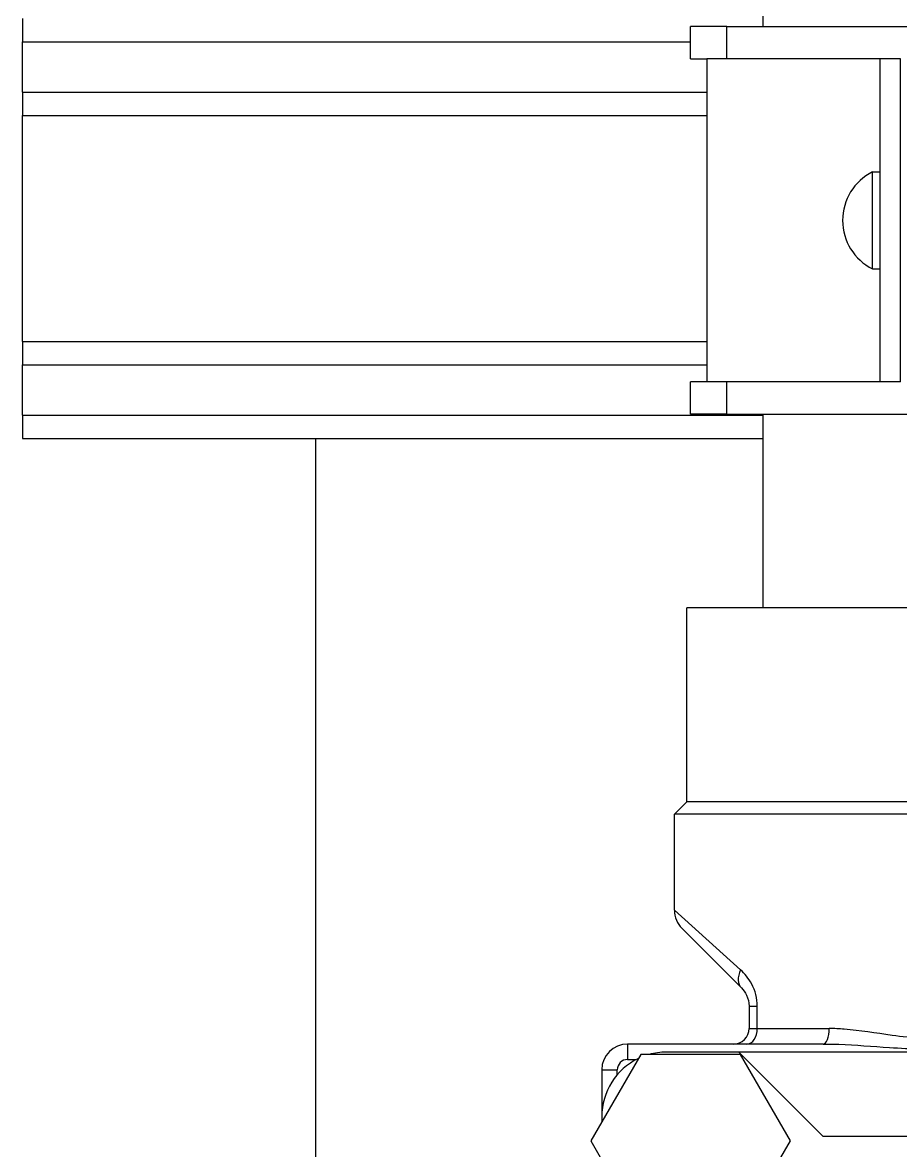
# Model space of a CAD drawing. Header units: inches. Extents: x -883 to 808, y -248 to 1051.
# Drawn here: x -254.58 to -251.182, y 848.989 to 853.354 of the extents above; entities that cross this region are included whole.
import ezdxf

# ---------------------------------------------------------------- set-up
doc = ezdxf.new("R2010")
doc.units = ezdxf.units.IN
doc.header["$MEASUREMENT"] = 0
doc.layers.get('0').update_dxf_attribs({"linetype": 'CONTINUOUS'})
doc.layers.add('EQUIPMENT - COMPRESSORS', color=41, linetype='CONTINUOUS')

# ---------------------------------------------------------------- blocks, each defined once
blk = doc.blocks.new('A$Cb802d3fd')
for p, q in [((103.1938, 40.2735), (103.1938, 38.2735)), ((102.3953, 40.225), (102.3953, 38.322)), ((103.1453, 40.225), (103.1453, 38.322)), ((104.1141, 40.0244), (104.1141, 38.5226)), ((104.4403, 39.6982), (104.4403, 38.8488)), ((100.1453, 38.4766), (100.1453, 39.2685)), ((101.6453, 38.4766), (101.6453, 39.2685)), ((100.2703, 39.1485), (100.2703, 39.0704)), ((101.5203, 39.1485), (100.2703, 39.1485)), ((101.5203, 39.1485), (101.5203, 39.0704)), ((100.2703, 39.0704), (100.2703, 38.3985)), ((101.5203, 39.0704), (100.2703, 39.0704)), ((100.7078, 39.0404), (100.7078, 39.0704)), ((101.0828, 39.0404), (101.0828, 39.0704)), ((101.5203, 39.0704), (101.5203, 38.3985)), ((101.0828, 39.0404), (100.7078, 39.0404)), ((104.0228, 38.5943), (104.0228, 38.8729)), ((104.0828, 38.8489), (104.0828, 38.0922)), ((104.4403, 38.8488), (104.1141, 38.5226)), ((104.4578, 38.7224), (104.1232, 38.5292)), ((104.7925, 38.5292), (104.4578, 38.7224)), ((99.7528, 38.616), (100.1453, 38.616)), ((101.6453, 38.616), (102.3953, 38.616)), ((101.6488, 35.7496), (101.6488, 38.616)), ((101.7388, 35.7496), (101.7388, 38.616)), ((104.0228, 38.5943), (103.9367, 38.5943)), ((103.9367, 38.5622), (103.9367, 38.5943)), ((104.0228, 38.5622), (104.0228, 38.5943)), ((103.9367, 38.5622), (104.0228, 38.5622)), ((103.5651, 38.2735), (103.7953, 38.5292)), ((103.866, 38.533), (103.6358, 38.3028)), ((104.1141, 38.5226), (104.1141, 38.2422)), ((104.1232, 38.5292), (104.1232, 38.1428)), ((100.2703, 38.4766), (100.1453, 38.4766)), ((100.1453, 38.4766), (100.1453, 38.336)), ((101.6453, 38.4766), (101.5203, 38.4766)), ((101.6453, 38.4766), (101.6453, 38.336)), ((100.2703, 38.336), (100.2703, 38.3985)), ((100.2703, 38.3985), (101.5203, 38.3985)), ((100.3988, 35.7496), (100.3988, 38.3985)), ((100.4888, 35.7496), (100.4888, 38.3985)), ((101.3638, 35.7496), (101.3638, 38.3985)), ((101.4538, 35.7496), (101.4538, 38.3985)), ((101.5203, 38.3985), (101.5203, 38.336)), ((100.2703, 38.336), (100.1453, 38.336)), ((100.2038, 35.7496), (100.2038, 38.336)), ((101.6453, 38.336), (101.5203, 38.336)), ((103.1453, 38.322), (102.3953, 38.322)), ((103.1453, 38.322), (103.1938, 38.2735)), ((103.5651, 38.2735), (103.1938, 38.2735)), ((104.1232, 38.1428), (104.4578, 37.9496)), ((104.1428, 38.0922), (104.1428, 38.1259)), ((104.4578, 37.9496), (104.7925, 38.1428)), ((104.0828, 38.0922), (104.1428, 38.0922)), ((104.1828, 37.9922), (104.1828, 38.0522)), ((104.2016, 38.0522), (104.1828, 38.0522)), ((104.1828, 37.9922), (104.3641, 37.9922)), ((104.3641, 37.9922), (104.3839, 37.9922)), ((110.7705, 36.8845), (101.7388, 36.8845)), ((110.771, 36.8845), (101.7388, 36.8845)), ((110.771, 36.8845), (101.7388, 36.8845)), ((100.1138, 35.7496), (100.2038, 35.7496)), ((100.3988, 35.7496), (100.2038, 35.7496)), ((100.3988, 35.7496), (100.4888, 35.7496)), ((101.3638, 35.7496), (100.4888, 35.7496)), ((101.3638, 35.7496), (101.4538, 35.7496)), ((101.6488, 35.7496), (101.4538, 35.7496)), ((101.6488, 35.7496), (101.7388, 35.7496))]:
    blk.add_line(p, q)
for centre, radius, start, end in [((100.8953, 39.1339), 0.2095, 206.5126, 333.4874), ((104.0228, 38.5022), 0.06, 0, 90), ((103.5651, 38.3735), 0.1, 270, 315), ((104.3641, 38.2422), 0.25, 180, 195.5102), ((104.3641, 38.2422), 0.25, 205.7229, 270), ((104.1828, 38.0922), 0.1, 180, 270), ((104.1828, 38.0922), 0.04, 180, 270)]:
    blk.add_arc(centre, radius, start, end)
for centre, major_axis, ratio, start_param, end_param in [((104.0228, 38.8489), (0.06, 0), 0.400553, 0, 1.570796), ((104.0228, 38.5536), (0.06, 0), 0.679167, 0, 1.570796), ((103.7953, 38.6037), (0.0707, -0.0707), 0.618905, 5.266594, 6.283185)]:
    blk.add_ellipse(centre, major_axis=major_axis, ratio=ratio, start_param=start_param, end_param=end_param)
for points, knots in [([(104.0828, 38.8489), (104.0828, 38.8692), (104.0833, 38.8897), (104.0865, 38.9743), (104.0919, 39.0397), (104.0988, 39.1472), (104.101, 39.1885), (104.1027, 39.263), (104.1026, 39.2961), (104.0997, 39.398), (104.0944, 39.4659), (104.0861, 39.5887), (104.0828, 39.6443), (104.0828, 39.6981)], [0, 0, 0, 0, 0.168368, 0.168368, 0.687638, 0.687638, 1.004445, 1.004445, 1.256488, 1.256488, 1.782691, 1.782691, 2.230263, 2.230263, 2.230263, 2.230263]), ([(104.0228, 39.6741), (104.0228, 39.6233), (104.0294, 39.5708), (104.046, 39.455), (104.0566, 39.3909), (104.0623, 39.2948), (104.0625, 39.2636), (104.0592, 39.1933), (104.0548, 39.1544), (104.0409, 39.053), (104.0302, 38.9912), (104.0238, 38.9114), (104.0228, 38.892), (104.0228, 38.8729)], [-2.230263, -2.230263, -2.230263, -2.230263, -1.782691, -1.782691, -1.256488, -1.256488, -1.004445, -1.004445, -0.687638, -0.687638, -0.168368, -0.168368, 0, 0, 0, 0]), ([(103.9367, 38.5943), (103.9063, 38.5943), (103.8761, 38.5862), (103.8286, 38.5611), (103.8101, 38.5457), (103.7953, 38.5292)], [-0.4348208, -0.4348208, -0.4348208, -0.4348208, -0.2027378, -0.2027378, 0, 0, 0, 0]), ([(103.866, 38.533), (103.8734, 38.5403), (103.8827, 38.5473), (103.9064, 38.5586), (103.9215, 38.5622), (103.9367, 38.5622)], [0, 0, 0, 0, 0.2027378, 0.2027378, 0.4348208, 0.4348208, 0.4348208, 0.4348208])]:
    blk.add_open_spline(points, degree=3, knots=knots)

msp = doc.modelspace()

# ---------------------------------------------------------------- block references
at = {"layer": 'EQUIPMENT - COMPRESSORS', "rotation": 270}
msp.add_blockref('A$Cb802d3fd', (-290.33007, 953.48357), dxfattribs=at)

doc.saveas('drawing.dxf')
